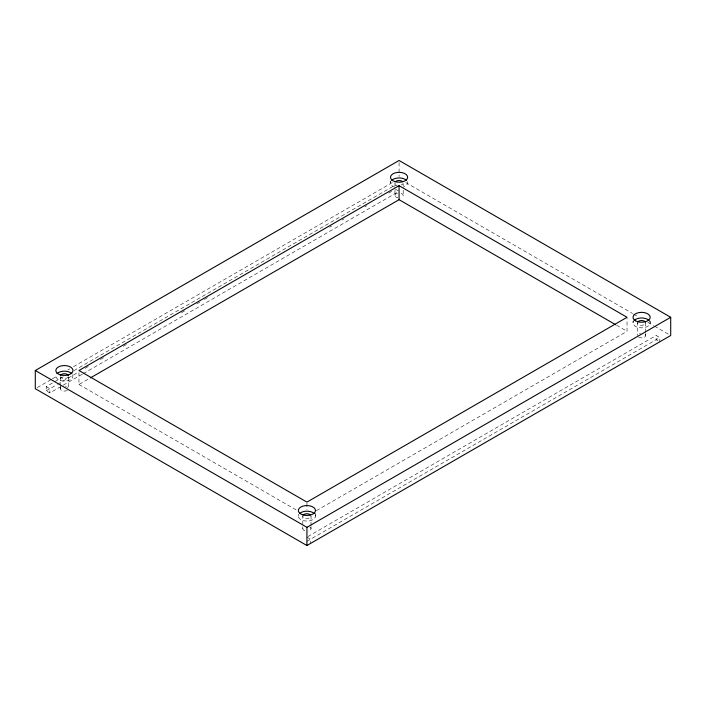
<?xml version="1.0" encoding="UTF-8"?>
<svg xmlns="http://www.w3.org/2000/svg" width="706" height="706" viewBox="0 0 706 706"><rect width="100%" height="100%" fill="white"/><g stroke="black" fill="none" stroke-linecap="round" stroke-linejoin="round"><path stroke-width="0.53" stroke-dasharray="3.53 2.65" d="M37.206 387.603L51.529 379.334M52.482 378.778L57.257 376.024M67.767 369.962L69.673 368.859M73.495 366.652L392.395 182.536M82.293 374.171L49.852 392.907L46.217 390.806L46.217 386.606L53.85 382.193M54.803 381.646L63.39 376.686M73.883 370.632L395.439 184.981L398.166 186.552M46.217 390.806L56.709 384.744M57.486 384.293L78.657 372.071M85.152 368.32L88.974 366.114M100.42 359.504L104.241 357.307M123.321 346.284L127.142 344.087M181.53 312.679L185.343 310.481M196.797 303.871L200.61 301.665M204.431 299.459L208.244 297.261M329.605 227.191L331.511 226.088M342.004 220.034L343.919 218.931M364.905 206.805L366.82 205.711M388.759 193.038L391.627 191.388M83.246 373.624L398.122 191.829M78.957 372.653L78.957 384.505L89.433 378.451M316.447 510.623L627.043 331.299L627.043 318.371M307.878 536.569L656.148 335.5L659.783 337.6L659.783 341.801M306.925 541.325L659.783 337.6M405.747 182.527L632.576 313.49M633.529 314.038L638.295 316.791M647.826 322.289L653.544 325.59M654.497 326.146L668.794 334.397M395.439 189.182L398.166 190.752M657.966 340.751L656.148 339.701L656.148 335.5M616.559 325.237L627.043 331.299M78.957 384.505L297.385 510.614M46.217 386.606L49.852 388.706L49.852 392.907M306.925 537.125L310.561 539.225L310.561 543.426M650.173 321.027L650.173 322.898M645.716 332.349L645.716 322.898A4.112 2.374 0 0 1 641.595 325.272A4.112 2.374 0 0 1 637.483 322.898L637.483 335.5M645.716 333.4L645.716 335.5M633.026 321.027L633.026 322.898M403.197 183.931L403.197 186.031M403.197 190.232L403.197 195.483M399.075 162.618L399.075 176.535M394.963 186.031L394.963 182.88A4.112 2.374 0 0 0 397.019 184.937M394.963 190.232L394.963 195.483A4.112 2.374 0 0 0 398.016 197.777M390.506 181.01L390.506 182.88M315.494 513.324L315.494 516.121M311.037 525.573L311.037 516.121A4.112 2.374 0 0 1 306.925 518.495A4.112 2.374 0 0 1 302.803 516.121L302.803 525.573M311.037 526.623L311.037 528.723M306.925 503.193L306.925 509.661M302.803 526.623L302.803 528.723M298.347 514.25L298.347 516.121M68.517 377.154L68.517 388.706M60.284 377.154L60.284 385.555M60.284 386.606L60.284 388.706M72.683 374.824A8.578 4.951 0 0 1 64.405 381.055A8.578 4.951 0 0 1 56.118 374.824M315.203 514.842A8.578 4.951 0 0 1 306.925 521.072A8.578 4.951 0 0 1 298.638 514.842M649.026 320.418A8.578 4.951 0 0 1 641.595 327.849A8.578 4.951 0 0 1 634.173 320.418M407.362 181.601A8.578 4.951 0 0 1 403.364 187.169M394.795 187.169A8.578 4.951 0 0 1 390.797 181.601M68.376 376.722A4.112 2.374 0 0 1 64.405 378.478A4.112 2.374 0 0 1 60.425 376.722M403.055 183.498A4.112 2.374 0 0 1 401.14 184.937M645.16 334.309A4.112 2.374 0 0 1 644.101 337.38A4.112 2.374 0 0 1 638.692 337.177M639.539 333.444A4.112 2.374 0 0 1 640.536 333.206M401.14 193.426A4.112 2.374 0 0 1 401.14 197.539M394.963 195.483A4.112 2.374 0 0 1 398.016 193.188M67.308 390.383A4.112 2.374 0 0 1 61.899 390.586A4.112 2.374 0 0 1 60.84 387.515M65.464 386.411A4.112 2.374 0 0 1 66.461 386.65M67.308 387.02A4.112 2.374 0 0 1 67.97 387.515M309.828 527.038A4.112 2.374 0 0 1 307.984 531.018M304.86 530.78A4.112 2.374 0 0 1 304.012 527.038"/><path stroke-width="1.06" d="M35.3 370.5L399.075 160.474L670.7 317.294L670.7 335.5L306.925 545.526L35.3 388.706L35.3 370.5L306.925 527.32L670.7 317.294M399.075 185.678L78.957 370.5L306.925 502.116L627.043 317.294L399.075 185.678L399.075 199.683L90.386 377.904M399.075 199.683L615.597 324.689M306.925 527.32L306.925 545.526M56.974 373.624A8.578 4.951 0 0 1 71.827 373.624M299.494 513.641A8.578 4.951 0 0 1 314.346 513.641M634.173 320.418A8.578 4.951 0 0 1 649.026 320.418M391.654 180.401A8.578 4.951 0 0 1 406.506 180.401M303.359 514.93A4.112 2.374 0 0 1 310.49 514.93M60.425 375.486A4.112 2.374 0 0 1 64.405 373.73A4.112 2.374 0 0 1 68.376 375.486M395.51 181.689A4.112 2.374 0 0 1 402.641 181.689M637.624 322.28A4.112 2.374 0 0 1 641.595 320.524A4.112 2.374 0 0 1 645.575 322.28M60.116 374.789A8.578 4.951 0 0 0 72.974 370.5A8.578 4.951 0 0 0 60.116 366.211A8.578 4.951 0 0 0 60.116 374.789M302.636 514.806A8.578 4.951 0 0 0 315.494 510.517A8.578 4.951 0 0 0 302.636 506.228A8.578 4.951 0 0 0 302.636 514.806M635.532 320.798A8.578 4.951 0 0 0 649.882 318.574A8.578 4.951 0 0 0 639.38 312.511A8.578 4.951 0 0 0 635.532 320.798M394.795 181.566A8.578 4.951 0 0 0 407.653 177.277A8.578 4.951 0 0 0 394.795 172.988A8.578 4.951 0 0 0 394.795 181.566"/></g></svg>
